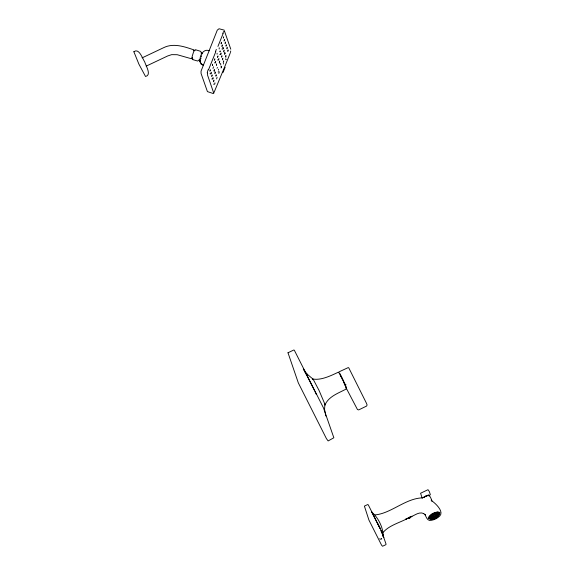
<?xml version="1.0" encoding="UTF-8"?>
<svg xmlns="http://www.w3.org/2000/svg" width="575" height="575" viewBox="0 0 575 575"><rect width="100%" height="100%" fill="white"/><g stroke="black" fill="none" stroke-linecap="round" stroke-linejoin="round"><path stroke-width="0.86" d="M212.434 65.234L212.534 64.867M214.669 59.757L214.77 59.398M215.568 62.373L215.668 62.014M216.466 64.989L216.567 64.63M219.981 51.419L220.081 51.06M221.375 67.361L221.476 67.002M223.445 37.835L223.546 37.468M224.343 40.451L224.444 40.085M225.249 43.068L225.35 42.701M226.147 45.684L226.248 45.317M227.952 50.916L228.052 50.55M312.671 379.363L312.678 378.99C320.764 380.564 330.359 375.978 338.366 372.183L340.35 374.548L342.233 378.206M203.09 64.989L200.804 63.717L203.442 65.162C196.219 62.855 201.451 47.38 209.135 50.751M200.093 61.467L200.15 60.461L200.179 62.308L200.114 61.144M430.524 518.938L431.703 518.592M207.568 73.025L207.604 75.26L213.555 92.553M407.927 518.291L409.601 517.809L410.183 516.788M428.972 495.952L428.777 494.809L428.627 495.377M200.963 58.118L200.855 58.722M374.972 514.891C390.928 513.626 405.598 498.223 422.596 497.864C427.843 495.003 429.446 492.955 431.947 501.098L431.2 500.128L431.775 500.861C434.089 502.234 444.353 510.981 439.882 515.854C437.64 518.176 434.628 519.707 431.473 520.31C427.735 521.482 426.233 517.471 425.162 514.718L425.565 515.279L423.516 513.453L423.89 513.633C419.398 511.326 415.071 515.207 411.024 516.76M207.216 72.824L207.589 71.221M142.277 57.622L142.162 57.637M230.755 51.01L230.381 52.562M218.464 70.157L218.493 69.237M217.07 54.215L217.091 53.288M220.254 51.074L219.966 51.829M214.899 83.713L214.921 82.793M220.671 64.68L220.764 63.847L219.822 63.43M346.473 387.564L344.482 383M201.272 56.853L201.617 55.782M223.359 64.005L223.596 63.408M212.542 65.406L212.577 64.177M219.19 48.983L219.226 47.754M223.553 38.008L223.589 36.778M217.566 67.541L217.041 68.217M207.798 70.588L208.107 69.791M230.137 53.288L224.624 66.995M215.826 51.635L208.481 69.862M217.925 46.424L223.179 33.4M215.438 51.613L216.337 49.378M224.322 67.735L214.001 92.532M223.021 72.5L225.127 67.282M222.769 33.415L223.05 32.725M407.963 518.003L410.442 517.098M218.155 72.019L218.414 71.573M225.652 58.197L225.91 57.752M216.466 65.37L216.617 63.94M225.774 56.774L225.917 55.344M429.353 517.162L430.934 516.35M430.653 516.098L432.242 515.344M430.927 516.896L432.501 516.091M431.954 515.099L433.528 514.302M431.423 518.348L432.997 517.55M432.457 516.551L434.082 514.992L435.332 514.754M432.731 517.349L434.305 516.544M434.793 513.755L436.368 512.957M432.975 518.046L434.542 517.256M434.003 516.257L435.591 515.502L434.937 514.201M436.324 513.41L437.913 512.663M434.52 517.752L436.109 516.997M435.562 516.005L437.115 515.164M436.583 514.165L438.172 513.41M435.807 516.709L437.374 515.912M436.835 514.913L438.409 514.115M437.115 515.71L438.689 514.898M437.359 516.458L438.136 515.653M438.387 514.618L439.185 513.942M217.875 56.537L217.774 56.896M223.172 48.192L223.071 48.552M218.773 59.153L218.673 59.512M224.07 50.808L223.97 51.168M219.672 61.769L219.571 62.129M224.969 53.425L224.868 53.784M225.874 56.041L225.774 56.4M223.33 32.135L224.25 31.079M214.683 84.187L213.569 84.187M199.417 59.944L199.748 59.441L197.649 61.036L192.366 59.505L192.158 56.393L193.725 51.455L195.457 49.723L200.431 51.261L201.157 52.109L201.394 53.719L201.286 52.857L202.623 53.834M424.652 496.829L428.138 495.125M221.123 43.88L221.411 42.262M221.842 46.546L222.317 44.879M225.105 43.628L225.393 42.011M221.936 48.961C223.258 50.075 224.142 46.985 222.417 47.236M214.338 60.368L214.813 58.708M226.004 46.244L226.291 44.627M217.443 57.507L217.997 55.904M219.751 54.445L220.743 54.596L221.03 52.986M223.639 51.779L224.113 50.111M214.432 62.783L215.424 62.934L215.711 61.324M226.909 48.861L227.197 47.243M217.537 59.922L218.529 60.073L218.895 58.521M209.868 71.307L210.342 69.647M221.454 57.263L221.928 55.602M213.009 68.454L213.483 66.793M224.545 54.395L225.163 52.886L224.221 52.469M227.808 51.477L228.095 49.86M209.968 73.722L210.96 73.873L211.241 72.263M222.36 59.879L222.827 58.219M213.907 71.07L214.382 69.41M211.672 76.54L212.146 74.879M223.258 62.495L223.732 60.835M214.813 73.686L215.424 72.184L214.489 71.767M211.765 78.955L212.757 79.106L213.045 77.496M215.898 76.259L216.186 74.642M218.845 73.449L219.319 71.789M213.469 81.772L213.943 80.112M216.61 78.919L217.084 77.258M429.669 516.451L430.697 515.638M193.531 50.226L193.272 50.442M424.803 496.606L425.414 496.16M199.568 59.714L199.266 60.059L200.158 59.807M424.925 496.692L428.282 495.391M411.384 516.501L409.544 518.42L406.834 518.564L407.452 518.513L405.72 519.196L407.84 518.291C399.711 522.747 389.34 525.241 383.266 532.242M192.028 58.485L190.857 58.592L177.215 54.711L171.638 54.647L167.612 55.991L146.165 66.139M410.485 517.011L411.973 516.264L410.802 516.839M429.187 495.65L430.366 494.687L429.324 491.56L428.008 489.706L420.562 493.264L422.23 498.23M142.197 57.831L163.645 47.682C173.168 42.902 184.022 46.489 193.365 49.716L194.602 50.413M429.561 516.824L430.265 516.494M224.02 41.055L224.494 39.395M226.457 59.577L225.537 59.426M219.248 62.74L219.722 61.072M221.044 67.972L221.662 66.463L220.728 66.046M194.515 50.392L194.027 50.672L195.033 50.262M435.857 512.677L434.693 512.986M409.652 517.126L408.566 518.01M191.899 58.434C190.965 57.414 191.324 58.808 192.956 59.11M213.835 93.509L213.203 93.509M379.759 538.646C379.342 539.53 382.878 539.249 381.297 538.444M324.674 404.441L325.285 404.247C329.295 396.031 338.898 393.027 346.358 388.916L344.971 384.567L340.033 374.332M221.267 43.319L221.368 42.96M222.266 45.576L222.166 45.935M227.046 48.3L227.147 47.933M220.879 54.036L220.987 53.676M221.785 56.652L221.885 56.292M222.683 59.268L222.784 58.909M223.582 61.884L223.689 61.525M214.238 70.466L214.338 70.1M210.198 70.696L210.299 70.337M215.237 72.716L215.136 73.083M211.197 72.953L211.097 73.312M216.035 75.699L216.143 75.332M212.096 75.569L211.995 75.929M212.901 78.545L213.002 78.186M213.9 80.802L213.799 81.161M423.818 497.433L424.199 497.512M433.248 513.669L431.911 514.366M435.85 516.249L434.254 517.011M429.662 517.435L429.23 517.946M224.221 30.13L219.039 28.75L217.285 30.13L201.042 71.156L201.07 73.492L207.424 91.605L212.693 93.351M324.645 404.541L324.408 404.168M424.285 497.655L423.789 497.167L424.106 497.483M224.466 31.086L230.791 49.213M440.004 512.95L438.847 512.023C434.786 511.815 430.337 513.985 428.325 517.579L428.353 518.463M345.985 387.643L357.47 409.565L358.699 409.91L366.606 406.058L367.087 404.958L366.462 403.255L348.745 367.806L348.213 367.598L339.121 371.809L338.927 372.413M340.177 375.144L340.465 375.612M304.125 370.329L303.269 368.942L307.1 374.368L306.497 373.606L313.174 379.248L319.053 390.454L324.918 404.232L324.559 409.357L325.888 416.048M192.366 58.6L192.079 57.859L192.402 58.887M339.674 373.376L339.976 373.879M428.433 518.363C431.796 521.374 440.651 517.062 439.602 512.397M304.549 371.019L306.245 374.052L304.283 370.401L314.568 390.727M340.831 376.273L341.694 377.919M437.23 511.865C437.108 513.842 440.012 512.16 438.121 513.87M437.036 512.469L436.037 512.641M436.605 513.662L435.052 514.51M436.863 514.417L435.311 515.258M436.54 515.286L437.201 516.587L436.159 517.248M434.801 513.209L433.248 514.057M435.052 513.964L433.5 514.805M433.133 513.748L433.787 515.049L432.192 515.804M434.729 517.989L433.342 518.528M431.962 514.553L430.574 515.401M432.738 516.803L431.185 517.644L430.524 516.343M432.616 517.04L433.277 518.341L431.768 518.866M431.192 517.098L429.59 517.867M430.812 516.587L431.466 517.888L429.848 518.614M429.899 518.14L429.295 518.133M377.408 522.812L381.764 531.688L386.048 544.122L385.882 544.676L382.576 546.25L381.599 545.215L368.906 520.008L364.399 506.108L367.727 504.541L368.28 504.836L380.176 528.59L379.133 526.211M342.168 378.868L342.678 379.924M342.808 379.392L343.879 381.663M314.928 391.467L316.358 394.486M381.973 532.522L381.268 531.012L382.368 533.399M379.45 527.361L371.436 511.52L372.399 512.785L372.118 512.433C378.458 518.046 383.101 527.519 383.245 536.044L383.18 535.598L383.532 537.093L383.252 536.188M343.721 382.174L345.072 385.423M380.851 530.466L382.44 534.146M382.698 534.8L383.223 536.101M345.719 384.265L345.913 384.79M312.62 379.198L312.577 378.947M287.989 352.77L298.317 382.878L326.406 438.588L328.138 440.939L333.852 437.769L323.466 407.912L294.307 350.182L293.746 350.024L287.989 352.77M133.86 51.736L138.87 64.077L145.525 76.489C151.901 75.088 145.813 65.816 144.706 61.899C142.377 58.341 139.057 47.747 133.86 51.736M383.755 537.546L382.77 534.887L383.755 537.546M324.961 404.462L325.033 404.973L324.961 404.462"/></g></svg>
